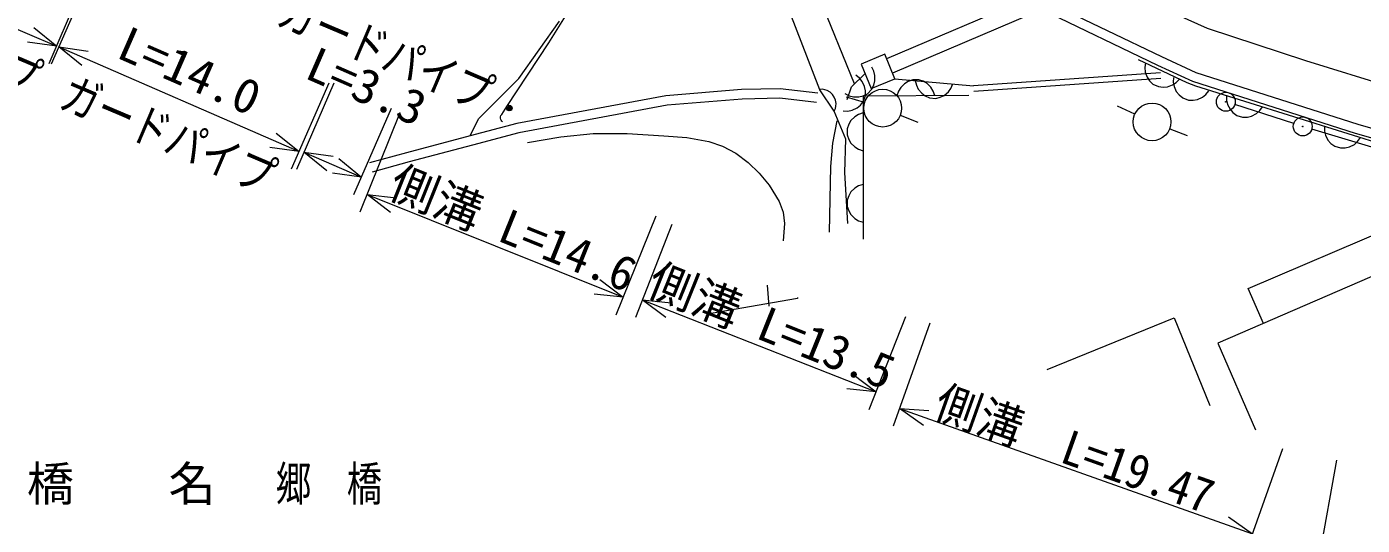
# Model space of a CAD drawing. Units: millimetres, scale not verified. Extents: x 40000 to 680000, y 20000 to 380000.
# Drawn here: x 76088 to 146778, y 261954 to 288360 of the extents above; entities that cross this region are included whole.
import ezdxf
from ezdxf.enums import TextEntityAlignment as Align

# ---------------------------------------------------------------- set-up
doc = ezdxf.new("R2010")
doc.units = ezdxf.units.MM
doc.header["$LTSCALE"] = 1000
for name, color, linetype, lineweight in [('M-BGD', 7, 'Continuous', 13), ('M-STR-HTXT', 7, 'Continuous', 13), ('M-STR-STRC', 7, 'Continuous', 13)]:
    doc.layers.add(name, color=color, linetype=linetype, lineweight=lineweight)
doc.styles.add('ＭＳ ゴシック', font='')
doc.styles.get('ＭＳ ゴシック').set_extended_font_data('MS Gothic')

msp = doc.modelspace()

# ---------------------------------------------------------------- linework, layer by layer
at = {"layer": 'M-BGD'}
for p, q in [((138098, 293707), (121597, 286654)), ((138420, 292953), (121919, 285900)), ((103730, 287506), (105821, 290898)), ((118059, 285017), (115729, 291114)), ((119897, 285336), (117675, 290827)), ((135953, 286304), (129803, 289270)), ((136166, 286756), (130421, 289526)), ((102135, 285618), (104290, 288645)), ((101507, 284136), (103730, 287506)), ((121499, 286899), (120247, 286377)), ((120247, 286377), (120785, 285085)), ((122037, 285606), (121499, 286899)), ((134913, 286626), (137492, 285407)), ((135298, 286444), (135268, 286193)), ((137808, 285453), (135953, 286304)), ((137989, 285920), (136166, 286756)), ((100002, 283487), (102135, 285618)), ((119751, 285172), (120455, 285870)), ((120167, 285630), (119967, 285785)), ((120316, 285450), (120167, 285630)), ((120785, 285085), (122037, 285606)), ((120925, 285999), (120813, 286225)), ((120981, 285772), (120925, 285999)), ((120980, 285489), (120981, 285772)), ((122037, 285606), (126192, 285227)), ((136092, 285916), (126192, 285227)), ((136113, 285617), (126213, 284928)), ((135268, 286193), (135291, 285960)), ((135291, 285960), (135386, 285694)), ((135386, 285694), (135516, 285500)), ((136785, 285672), (136775, 285419)), ((146559, 283187), (137989, 285920)), ((113923, 285027), (109922, 284696)), ((115975, 285075), (113923, 285027)), ((117953, 284844), (115975, 285075)), ((118208, 285047), (118045, 285038)), ((118832, 283880), (118059, 285017)), ((118324, 285025), (118208, 285047)), ((118457, 284979), (118324, 285025)), ((118621, 284887), (118457, 284979)), ((118738, 284764), (118621, 284887)), ((119519, 284511), (119751, 285172)), ((120438, 285195), (120316, 285450)), ((120485, 284967), (120438, 285195)), ((120481, 284714), (120485, 284967)), ((120582, 284812), (120809, 285038)), ((120809, 285038), (120923, 285263)), ((120923, 285263), (120980, 285489)), ((122228, 284941), (122150, 284700)), ((122347, 285141), (122228, 284941)), ((122546, 285343), (122347, 285141)), ((122745, 285464), (122546, 285343)), ((122984, 285546), (122745, 285464)), ((123304, 285548), (122984, 285546)), ((123119, 285508), (123177, 285261)), ((123177, 285261), (123278, 285051)), ((123278, 285051), (123459, 284834)), ((123545, 285469), (123304, 285548)), ((123746, 285351), (123545, 285469)), ((123947, 285152), (123746, 285351)), ((124068, 284953), (123947, 285152)), ((124150, 284713), (124068, 284953)), ((124654, 284725), (124871, 284906)), ((124871, 284906), (125009, 285094)), ((125009, 285094), (125111, 285326)), ((135516, 285500), (135699, 285325)), ((135699, 285325), (135988, 285188)), ((135988, 285188), (136239, 285158)), ((136239, 285158), (136471, 285181)), ((136471, 285181), (136738, 285277)), ((136738, 285277), (136931, 285406)), ((136775, 285419), (136818, 285189)), ((136818, 285189), (136935, 284932)), ((136931, 285406), (137106, 285589)), ((136935, 284932), (137080, 284749)), ((137492, 285407), (137951, 285235)), ((146413, 282709), (137808, 285453)), ((137951, 285235), (148320, 281972)), ((138498, 284773), (138658, 284970)), ((109922, 284696), (102031, 283231)), ((109989, 284200), (102140, 282742)), ((113950, 284528), (109989, 284200)), ((115952, 284574), (113950, 284528)), ((117895, 284348), (115952, 284574)), ((118833, 284625), (118738, 284764)), ((118904, 284471), (118833, 284625)), ((118929, 284284), (118904, 284471)), ((118922, 284145), (118929, 284284)), ((119394, 284817), (119619, 284703)), ((120437, 284337), (119480, 284628)), ((119619, 284703), (119846, 284645)), ((119846, 284645), (120128, 284644)), ((120040, 284063), (120220, 284212)), ((120128, 284644), (120355, 284700)), ((120220, 284212), (120375, 284412)), ((125946, 284725), (120354, 284688)), ((120354, 284688), (120354, 277112)), ((120355, 284700), (120582, 284812)), ((120375, 284412), (120481, 284714)), ((123459, 284834), (123647, 284696)), ((123647, 284696), (123879, 284595)), ((123879, 284595), (124198, 284566)), ((124198, 284566), (124444, 284624)), ((124444, 284624), (124654, 284725)), ((137080, 284749), (137277, 284590)), ((137277, 284590), (137576, 284478)), ((137576, 284478), (137829, 284469)), ((137829, 284469), (138058, 284511)), ((138058, 284511), (138316, 284628)), ((138316, 284628), (138498, 284773)), ((139589, 284719), (139593, 284466)), ((139593, 284466), (139648, 284239)), ((139648, 284239), (139779, 283989)), ((143150, 283232), (140031, 284232)), ((99556, 282577), (100002, 283487)), ((101163, 283524), (101165, 283582)), ((101177, 283454), (101163, 283524)), ((101165, 283582), (101187, 283651)), ((101187, 283651), (101231, 283718)), ((101231, 283718), (101507, 284136)), ((118832, 283880), (118900, 284028)), ((119441, 282411), (118832, 283880)), ((118900, 284028), (118922, 284145)), ((119304, 283898), (119556, 283894)), ((119556, 283894), (119785, 283941)), ((119914, 283594), (119714, 283394)), ((119785, 283941), (120040, 284063)), ((120114, 283714), (119914, 283594)), ((120354, 283794), (120114, 283714)), ((122322, 283674), (123250, 283301)), ((134740, 283730), (133829, 284143)), ((139779, 283989), (139933, 283814)), ((139933, 283814), (140138, 283666)), ((140138, 283666), (140443, 283570)), ((140443, 283570), (140696, 283574)), ((140696, 283574), (140923, 283628)), ((140923, 283628), (141174, 283759)), ((141174, 283759), (141349, 283914)), ((141349, 283914), (141497, 284119)), ((102031, 283231), (99556, 282577)), ((101202, 283402), (101177, 283454)), ((101241, 283352), (101202, 283402)), ((101275, 283330), (101241, 283352)), ((119594, 283194), (119514, 282954)), ((119514, 282954), (119514, 282634)), ((119714, 283394), (119594, 283194)), ((136585, 282959), (137518, 282602)), ((151928, 280583), (144104, 282935)), ((144774, 283088), (144778, 282835)), ((144778, 282835), (144833, 282608)), ((148479, 282626), (146559, 283187)), ((99556, 282577), (96193, 281677)), ((99686, 282094), (96325, 281195)), ((102140, 282742), (99686, 282094)), ((119391, 280641), (119441, 282411)), ((119514, 282634), (119594, 282394)), ((119594, 282394), (119714, 282194)), ((119714, 282194), (119914, 281994)), ((144833, 282608), (144963, 282357)), ((144963, 282357), (145118, 282183)), ((145118, 282183), (145323, 282034)), ((146108, 281997), (146359, 282128)), ((146359, 282128), (146533, 282282)), ((148338, 282147), (146413, 282709)), ((146533, 282282), (146682, 282487)), ((96193, 281677), (94236, 281142)), ((119914, 281994), (120114, 281874)), ((120114, 281874), (120354, 281794)), ((145323, 282034), (145628, 281938)), ((145628, 281938), (145881, 281942)), ((145881, 281942), (146108, 281997)), ((96325, 281195), (94368, 280659)), ((119549, 277934), (119391, 280641)), ((120354, 280006), (120114, 279926)), ((119594, 279406), (119514, 279166)), ((119714, 279606), (119594, 279406)), ((119914, 279806), (119714, 279606)), ((120114, 279926), (119914, 279806)), ((157375, 279500), (139133, 271601)), ((119514, 279166), (119514, 278846)), ((119514, 278846), (119594, 278606)), ((119594, 278606), (119714, 278406)), ((119714, 278406), (119914, 278206)), ((119914, 278206), (120114, 278086)), ((120114, 278086), (120354, 278006)), ((140738, 274500), (149032, 278051)), ((115277, 274678), (115373, 273562)), ((141541, 272644), (140738, 274500)), ((130106, 270200), (136817, 272933)), ((136817, 272933), (138703, 268302)), ((139133, 271601), (141120, 267013))]:
    msp.add_line(p, q, dxfattribs=at)
for points in [[(118975, 283372), (118743, 282190), (118629, 280954), (118555, 277473)], [(102586, 282224), (104367, 282522), (106068, 282699), (107861, 282699), (109814, 282588), (111020, 282492), (112200, 282279), (112919, 282031), (113619, 281655), (114267, 281176), (114856, 280609), (115378, 279974), (115913, 279095), (116120, 278533), (116202, 277932), (116125, 277026)], [(116877, 274023), (116879, 273959), (112311, 273168), (112237, 273387)]]:
    msp.add_lwpolyline(points, dxfattribs=at)
for centre, radius in [((121394, 284047), 1000), ((139554, 284385), 500), ((101632, 284053), 150), ((135651, 283317), 1000), ((139554, 284385), 20), ((101632, 284053), 90), ((101632, 284053), 30), ((143626, 283079), 500), ((143626, 283079), 20)]:
    msp.add_circle(centre, radius, dxfattribs=at)
at = {"layer": 'M-STR-HTXT'}
for p, q in [((77282, 286418), (79233, 290995)), ((79380, 290931), (77391, 286370)), ((71540, 289953), (77674, 287338)), ((76459, 288313), (77674, 287338)), ((77674, 287338), (76130, 287540)), ((78998, 286303), (77791, 287287)), ((77791, 287287), (79334, 287073)), ((77791, 287287), (90506, 281743)), ((90106, 280826), (92095, 285387)), ((92349, 285362), (90360, 280802)), ((93410, 279480), (95399, 284041)), ((95836, 283797), (93727, 278545)), ((89299, 282727), (90506, 281743)), ((90506, 281743), (88963, 281957)), ((91967, 280734), (90760, 281718)), ((90760, 281718), (92303, 281504)), ((90760, 281718), (93810, 280397)), ((92603, 281381), (93810, 280397)), ((93810, 280397), (92267, 280611)), ((95335, 278525), (94100, 279473)), ((94100, 279473), (95648, 279304)), ((94100, 279473), (107662, 274028)), ((107289, 273100), (109398, 278352)), ((110242, 277879), (108304, 272961)), ((106426, 274977), (107662, 274028)), ((107662, 274028), (106114, 274197)), ((109913, 272951), (108671, 273892)), ((108671, 273892), (110220, 273733)), ((108671, 273892), (121048, 269016)), ((120681, 268086), (122618, 273004)), ((123894, 272659), (121952, 267199)), ((119806, 269957), (121048, 269016)), ((121048, 269016), (119498, 269175)), ((123560, 267243), (122287, 268141)), ((122287, 268141), (123841, 268034)), ((122287, 268141), (140963, 261498)), ((140628, 260556), (142570, 266016)), ((145410, 265405), (144309, 259230)), ((139691, 262397), (140963, 261498))]:
    msp.add_line(p, q, dxfattribs=at)
at = {"layer": 'M-STR-STRC'}
for p, q in [((135649, 289586), (138560, 288283)), ((138560, 288283), (143774, 286572)), ((143774, 286572), (148434, 285121))]:
    msp.add_line(p, q, dxfattribs=at)

# ---------------------------------------------------------------- texts
at = {"layer": 'M-STR-HTXT', "style": 'ＭＳ ゴシック'}
for s, rotation, width, p in [('ガードパイプ', 336.9, 0.8, (65073, 288850)), ('ガードパイプ', 336.9, 0.8, (89003, 288029)), ('L=14.0', 336.4, 1.05, (80533, 286253)), ('L=3.3', 336.4, 1.05, (90496, 285170)), ('ガードパイプ', 336.9, 0.8, (77496, 283635)), ('側溝\u3000L=19.47', 340.4, 0.95, (123798, 267203))]:
    msp.add_text(s, height=1833, rotation=rotation, dxfattribs=dict(at, width=width)).set_placement(p, align=Align.BOTTOM_LEFT)
for s, p in [('側溝 L=14.6', (94916, 278882)), ('側溝 L=13.5', (108601, 273715))]:
    msp.add_text(s, height=1833, rotation=338.1, dxfattribs=at).set_placement(p, align=Align.BOTTOM_LEFT)
msp.add_text('橋\u3000\u3000名 ', height=1833, dxfattribs=at).set_placement((76092, 262690), align=Align.BOTTOM_LEFT)
at = {"layer": 'M-STR-HTXT', "style": 'ＭＳ ゴシック', "width": 0.75}
msp.add_text('郷\u3000橋', height=1833, dxfattribs=at).set_placement((89275, 262692), align=Align.BOTTOM_LEFT)

doc.saveas('drawing.dxf')
